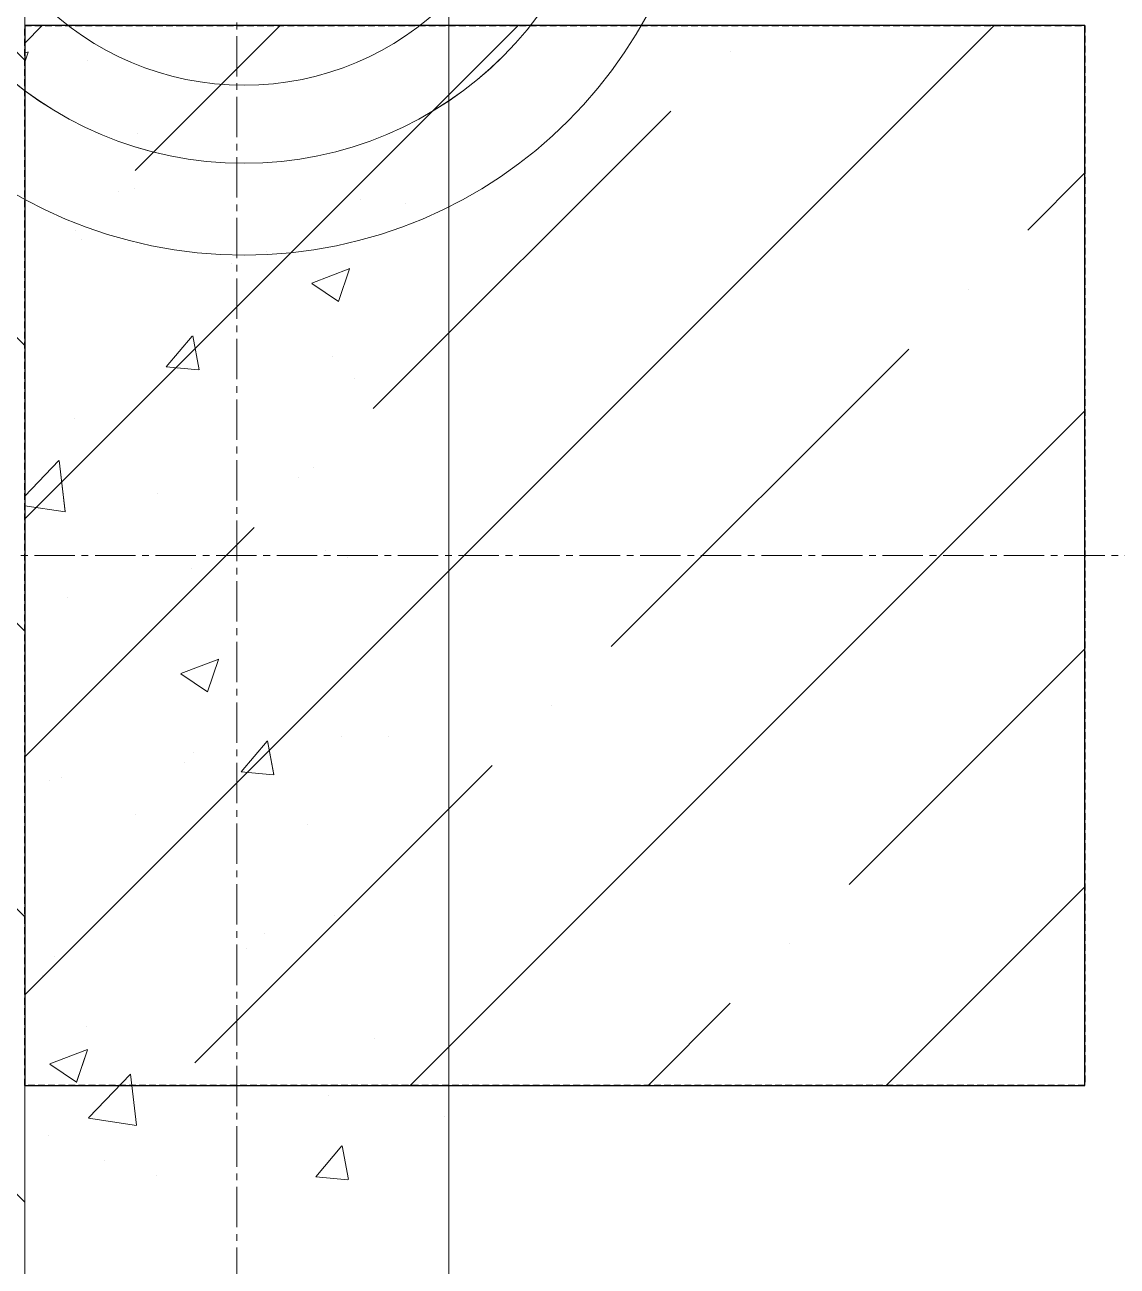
# Model space of a CAD drawing. Header units: millimetres. Extents: x 470010 to 1231400, y -134005 to 421770.
# Drawn here: x 672774 to 673289, y -23747 to -23161 of the extents above; entities that cross this region are included whole.
import ezdxf
from ezdxf.enums import TextEntityAlignment as Align

# ---------------------------------------------------------------- set-up
doc = ezdxf.new("R2010")
doc.units = ezdxf.units.MM
doc.linetypes.add('CENTER2', pattern=[28.575, 19.05, -3.175, 3.175, -3.175])
doc.linetypes.add('HIDDEN2', pattern=[4.7625, 3.175, -1.5875])
doc.layers.get('Defpoints').update_dxf_attribs({"color": 140})
doc.layers.add('АР_Делит', color=120, linetype='Continuous', lineweight=0, plot=False)
for name, color, linetype, lineweight in [('АР_Колонны', 70, 'Continuous', 30), ('АР_Стены ЖБ', 7, 'Continuous', 35), ('АР_Стены ПЕНОблок', 52, 'Continuous', 20), ('АР_Утеплитель', 31, 'Continuous', 0), ('АР_Штриховка', 8, 'Continuous', 0)]:
    doc.layers.add(name, color=color, linetype=linetype, lineweight=lineweight)
doc.layers.add('РД_Оси_100', color=7, linetype='Continuous', lineweight=0, true_color=0x525252)
doc.styles.add('style1', font='ARIALN.TTF')

# ---------------------------------------------------------------- blocks, each defined once
blk = doc.blocks.new('СОШ_2200_АР_ОСИ_М100_28.05.24')
at = {"layer": 'РД_Оси_100', "color": 251, "linetype": 'CENTER2', "true_color": 0x636466}
blk.add_line((0, -6155), (0, 139938.679), dxfattribs=at)
blk.add_lwpolyline([(119910, 70200), (-5954.958, 70200)], dxfattribs=at)
blk = doc.blocks.new('A$C9108343f')
at = {"layer": 'АР_Делит', "color": 18, "true_color": 0x000000}
for radius in [216.34, 173.04, 136.21]:
    blk.add_circle((7158.34, 77313.08), radius, dxfattribs=at)
at = {"layer": 'АР_Колонны', "color": 18, "linetype": 'HIDDEN2', "lineweight": 25, "true_color": 0x000000}
for p, q in [((7054.96, 77205), (7554.96, 77205)), ((7054.96, 76705), (7054.96, 77205)), ((7554.96, 77205), (7554.96, 76705)), ((7554.96, 76705), (7054.96, 76705))]:
    blk.add_line(p, q, dxfattribs=at)
at = {"layer": 'АР_Колонны', "color": 18, "linetype": 'Continuous', "lineweight": 15, "true_color": 0x000000}
for p, q in [((7554.96, 77205), (7054.96, 77205)), ((7054.96, 77205), (7054.96, 76705)), ((7554.96, 77205), (7054.96, 77205)), ((7054.96, 77205), (7054.96, 76705)), ((7554.96, 76705), (7554.96, 77205)), ((7554.96, 76705), (7554.96, 77205)), ((7054.96, 76705), (7554.96, 76705)), ((7054.96, 76705), (7554.96, 76705))]:
    blk.add_line(p, q, dxfattribs=at)
at = {"layer": 'АР_Стены ЖБ', "color": 18, "linetype": 'Continuous', "lineweight": 30, "true_color": 0x000000}
for p, q in [((7554.96, 77205), (7054.96, 77205)), ((7054.96, 77205), (7054.96, 76705)), ((7554.96, 76705), (7554.96, 77205)), ((7054.96, 76705), (7554.96, 76705))]:
    blk.add_line(p, q, dxfattribs=at)
at = {"layer": 'АР_Стены ПЕНОблок', "color": 18, "linetype": 'Continuous', "lineweight": 20, "true_color": 0x000000}
for p, q in [((7054.96, 97555), (7054.96, 21355)), ((7254.96, 21355), (7254.96, 97555))]:
    blk.add_line(p, q, dxfattribs=at)
at = {"layer": 'АР_Утеплитель', "color": 18, "linetype": 'Continuous', "lineweight": 0, "true_color": 0x000000}
blk.add_line((7054.96, 21355), (7054.96, 97555), dxfattribs=at)
at = {"layer": 'АР_Штриховка', "color": 18, "linetype": 'Continuous', "lineweight": 0, "true_color": 0x000000}
for p, q in [((7054.96, 77188.72), (6904.96, 77338.72)), ((7054.96, 77054.02), (6904.96, 77204.02)), ((7054.96, 77191.99), (7056.58, 77192.61)), ((7054.96, 77187.79), (7056.52, 77192.45)), ((7084.58, 77188.69), (7084.58, 77188.69)), ((7107.91, 77154.26), (7107.91, 77154.26)), ((7099.12, 77126.76), (7099.12, 77126.76)), ((7106.59, 77128.19), (7106.59, 77128.19)), ((7213.41, 77123.18), (7213.41, 77123.18)), ((7234.71, 77121.03), (7234.71, 77121.03)), ((7081.49, 77104.14), (7081.49, 77104.14)), ((7168.77, 77098.49), (7168.77, 77098.49)), ((7152.67, 77092.64), (7152.67, 77092.64)), ((7190.41, 77083.51), (7208.19, 77090.34)), ((7202.99, 77074.83), (7208.14, 77090.18)), ((7190.34, 77083.36), (7202.97, 77074.84)), ((7054.96, 76919.31), (6904.96, 77069.31)), ((7121.7, 77043.95), (7133.95, 77058.55)), ((7137.14, 77042.67), (7134.2, 77058.59)), ((7200.18, 77049.13), (7200.18, 77049.13)), ((7121.7, 77043.95), (7136.88, 77042.62)), ((7210.32, 77038.63), (7210.32, 77038.63)), ((7078.4, 77019.58), (7078.4, 77019.58)), ((7054.96, 76983.03), (7071.05, 76999.81)), ((7073.93, 76975.69), (7071.13, 76999.82)), ((7184.17, 76991.92), (7184.17, 76991.92)), ((7117.65, 76984.18), (7117.65, 76984.18)), ((7054.96, 76978.51), (7073.91, 76975.57)), ((7196.95, 76957.32), (7196.95, 76957.32)), ((7133.36, 76948.95), (7133.36, 76948.95)), ((7207.23, 76954.07), (7207.23, 76954.07)), ((7054.96, 76784.61), (6904.96, 76934.61)), ((7075.31, 76935.03), (7075.31, 76935.03)), ((7128.6, 76899.33), (7146.39, 76906.15)), ((7141.18, 76890.64), (7146.33, 76905.99)), ((7128.53, 76899.17), (7141.17, 76890.65)), ((7156.94, 76852.9), (7169.19, 76867.49)), ((7172.38, 76851.61), (7169.45, 76867.53)), ((7204.15, 76869.52), (7204.15, 76869.52)), ((7226.33, 76869.8), (7226.33, 76869.8)), ((7134.71, 76862.13), (7134.71, 76862.13)), ((7130.13, 76857.14), (7130.13, 76857.14)), ((7072.22, 76850.47), (7072.22, 76850.47)), ((7156.94, 76852.89), (7172.13, 76851.56)), ((7066.55, 76848.77), (7066.55, 76848.77)), ((7107.16, 76832.63), (7107.16, 76832.63)), ((7188.27, 76828.01), (7188.27, 76828.01)), ((7054.96, 76649.9), (6904.96, 76799.9)), ((7201.06, 76784.96), (7201.06, 76784.96)), ((7168.02, 76776.86), (7168.02, 76776.86)), ((7159.51, 76769.62), (7159.51, 76769.62)), ((7069.13, 76765.92), (7069.13, 76765.92)), ((7063.31, 76756.96), (7063.31, 76756.96)), ((7084.18, 76733.02), (7084.18, 76733.02)), ((7219.77, 76727.29), (7219.77, 76727.29)), ((7066.8, 76715.14), (7084.59, 76721.97)), ((7079.38, 76706.46), (7084.53, 76721.81)), ((7066.73, 76714.98), (7079.37, 76706.46)), ((7084.94, 76689.72), (7104.73, 76710.34)), ((7107.61, 76686.23), (7104.8, 76710.35)), ((7197.97, 76700.41), (7197.97, 76700.41)), ((7085, 76689.61), (7107.59, 76686.1)), ((7253.1, 76690.56), (7253.1, 76690.56)), ((7066.04, 76681.36), (7066.04, 76681.36)), ((7192.19, 76661.84), (7204.43, 76676.43)), ((7207.63, 76660.55), (7204.69, 76676.48)), ((7092.69, 76669.44), (7092.69, 76669.44)), ((7116.9, 76662.54), (7116.9, 76662.54)), ((7192.19, 76661.84), (7207.37, 76660.51))]:
    blk.add_line(p, q, dxfattribs=at)
at = {"layer": 'АР_Штриховка', "color": 18, "linetype": 'Continuous', "lineweight": 5, "true_color": 0x000000}
for p, q in [((7054.96, 77196.78), (7063.18, 77205)), ((7054.96, 76972.27), (7287.68, 77205)), ((7054.96, 76747.77), (7512.19, 77205)), ((7107.05, 77136.62), (7175.43, 77205)), ((7387.69, 77192.75), (7387.69, 77192.75)), ((7219.31, 77024.37), (7359.62, 77164.69)), ((7528, 77108.56), (7554.96, 77135.51)), ((7078.99, 77108.56), (7078.99, 77108.56)), ((7499.94, 77080.5), (7499.94, 77080.5)), ((7331.56, 76912.12), (7471.88, 77052.43)), ((7236.7, 76705), (7554.96, 77023.26)), ((7191.24, 76996.31), (7191.24, 76996.31)), ((7054.96, 76860.02), (7163.18, 76968.24)), ((7443.81, 76799.86), (7554.96, 76911.01)), ((7303.5, 76884.05), (7303.5, 76884.05)), ((7135.12, 76715.67), (7275.43, 76855.99)), ((7461.2, 76705), (7554.96, 76798.76)), ((7415.75, 76771.8), (7415.75, 76771.8)), ((7348.95, 76705), (7387.69, 76743.74))]:
    blk.add_line(p, q, dxfattribs=at)
at = {"layer": 'РД_Оси_100'}
blk.add_blockref('СОШ_2200_АР_ОСИ_М100_28.05.24', (7154.96, 6755), dxfattribs=at)
at = {"layer": 'Defpoints', "color": 18, "true_color": 0x000000, "style": 'style1'}
for p in [(143949.34, 316089.12), (143974.98, 281639.5), (143890.4, 273244.71), (143839.99, 264276.81), (143967.75, 254892.38), (12251.96, 104178.14), (12382.58, 96023.14)]:
    blk.add_attdef('АР-ПОМЕЩЕНИЕ:НАИМЕНОВАНИЕ', text='', height=100, dxfattribs=at).set_placement(p, align=Align.MIDDLE)
at = {"layer": 'Defpoints', "color": 18, "true_color": 0x000000, "style": 'style1', "flags": 8}
for p in [(143951.3, 279099.09), (143848.34, 269251.11), (143875.33, 260094.25), (144049.74, 250824.7), (163419.28, 238153.36), (155897.46, 237965.97), (183037.2, 237965.97), (143342.94, 237876.19)]:
    blk.add_attdef('АР-ПОМЕЩЕНИЕ:НАИМЕНОВАНИЕ', text='', height=100, dxfattribs=at).set_placement(p, align=Align.MIDDLE)

msp = doc.modelspace()

# ---------------------------------------------------------------- linework, layer by layer
at = {"layer": 'АР_Делит', "color": 18, "true_color": 0x000000}
for radius in [216.336, 173.036, 136.212]:
    msp.add_circle((672876.957, -23053.162), radius, dxfattribs=at)
at = {"layer": 'АР_Колонны', "color": 18, "linetype": 'HIDDEN2', "lineweight": 25, "true_color": 0x000000}
for p, q in [((672773.57, -23161.242), (673273.57, -23161.242)), ((672773.57, -23661.242), (672773.57, -23161.242)), ((673273.57, -23161.242), (673273.57, -23661.242)), ((673273.57, -23661.242), (672773.57, -23661.242))]:
    msp.add_line(p, q, dxfattribs=at)
at = {"layer": 'АР_Колонны', "color": 18, "linetype": 'Continuous', "lineweight": 15, "true_color": 0x000000}
for p, q in [((673273.57, -23161.242), (672773.57, -23161.242)), ((672773.57, -23161.242), (672773.57, -23661.242)), ((673273.57, -23161.242), (672773.57, -23161.242)), ((672773.57, -23161.242), (672773.57, -23661.242)), ((673273.57, -23661.242), (673273.57, -23161.242)), ((673273.57, -23661.242), (673273.57, -23161.242)), ((672773.57, -23661.242), (673273.57, -23661.242)), ((672773.57, -23661.242), (673273.57, -23661.242))]:
    msp.add_line(p, q, dxfattribs=at)
at = {"layer": 'АР_Стены ЖБ', "color": 18, "linetype": 'Continuous', "lineweight": 30, "true_color": 0x000000}
for p, q in [((673273.57, -23161.242), (672773.57, -23161.242)), ((672773.57, -23161.242), (672773.57, -23661.242)), ((673273.57, -23661.242), (673273.57, -23161.242)), ((672773.57, -23661.242), (673273.57, -23661.242))]:
    msp.add_line(p, q, dxfattribs=at)
at = {"layer": 'АР_Стены ПЕНОблок', "color": 18, "linetype": 'Continuous', "lineweight": 20, "true_color": 0x000000}
for p, q in [((672773.57, -2811.242), (672773.57, -79011.242)), ((672973.57, -79011.242), (672973.57, -2811.242))]:
    msp.add_line(p, q, dxfattribs=at)
at = {"layer": 'АР_Утеплитель', "color": 18, "linetype": 'Continuous', "lineweight": 0, "true_color": 0x000000}
msp.add_line((672773.57, -79011.242), (672773.57, -2811.242), dxfattribs=at)
at = {"layer": 'АР_Штриховка', "color": 18, "linetype": 'Continuous', "lineweight": 0, "true_color": 0x000000}
for p, q in [((672773.57, -23177.522), (672623.57, -23027.522)), ((672773.57, -23312.226), (672623.57, -23162.226)), ((672773.57, -23174.257), (672775.188, -23173.635)), ((672773.57, -23178.454), (672775.133, -23173.795)), ((672909.018, -23282.728), (672926.803, -23275.901)), ((672921.597, -23291.409), (672926.748, -23276.06)), ((672908.948, -23282.882), (672921.582, -23291.404)), ((672773.57, -23446.93), (672623.57, -23296.93)), ((672840.313, -23322.288), (672852.558, -23307.695)), ((672855.754, -23323.573), (672852.817, -23307.652)), ((672840.313, -23322.293), (672855.495, -23323.621)), ((672773.57, -23383.208), (672789.665, -23366.433)), ((672792.544, -23390.547), (672789.738, -23366.425)), ((672773.57, -23387.731), (672792.525, -23390.671)), ((672773.57, -23581.633), (672623.57, -23431.633)), ((672847.216, -23466.916), (672865.001, -23460.089)), ((672859.795, -23475.597), (672864.945, -23460.248)), ((672847.146, -23467.07), (672859.78, -23475.592)), ((672875.557, -23513.345), (672887.802, -23498.752)), ((672890.997, -23514.63), (672888.06, -23498.709)), ((672875.556, -23513.35), (672890.738, -23514.678)), ((672773.57, -23716.337), (672623.57, -23566.337)), ((672785.414, -23651.104), (672803.198, -23644.277)), ((672797.993, -23659.785), (672803.143, -23644.436)), ((672785.344, -23651.258), (672797.978, -23659.78)), ((672803.556, -23676.521), (672823.34, -23655.902)), ((672826.219, -23680.016), (672823.413, -23655.893)), ((672803.61, -23676.635), (672826.2, -23680.139)), ((672910.8, -23704.402), (672923.045, -23689.809)), ((672926.24, -23705.687), (672923.303, -23689.766)), ((672910.8, -23704.406), (672925.982, -23705.735))]:
    msp.add_line(p, q, dxfattribs=at)
at = {"layer": 'АР_Штриховка', "color": 18, "linetype": 'Continuous', "lineweight": 5, "true_color": 0x000000}
for p, q in [((672773.57, -23169.461), (672781.789, -23161.242)), ((672773.57, -23393.968), (673006.295, -23161.242)), ((672773.57, -23618.474), (673230.802, -23161.242)), ((672825.666, -23229.618), (672894.042, -23161.242)), ((672937.92, -23341.871), (673078.236, -23201.555)), ((673246.616, -23257.682), (673273.57, -23230.727)), ((673050.173, -23454.125), (673190.489, -23313.808)), ((672955.308, -23661.242), (673273.57, -23342.981)), ((672773.57, -23506.221), (672881.793, -23397.998)), ((673162.426, -23566.378), (673273.57, -23455.234)), ((672853.73, -23650.568), (672994.046, -23510.251)), ((673179.815, -23661.242), (673273.57, -23567.487)), ((673067.562, -23661.242), (673106.299, -23622.504))]:
    msp.add_line(p, q, dxfattribs=at)

# ---------------------------------------------------------------- block references
msp.add_blockref('A$C9108343f', (665718.612, -100366.242))
at = {"layer": 'РД_Оси_100'}
msp.add_blockref('СОШ_2200_АР_ОСИ_М100_28.05.24', (672873.57, -93611.242), dxfattribs=at)

doc.saveas('drawing.dxf')
